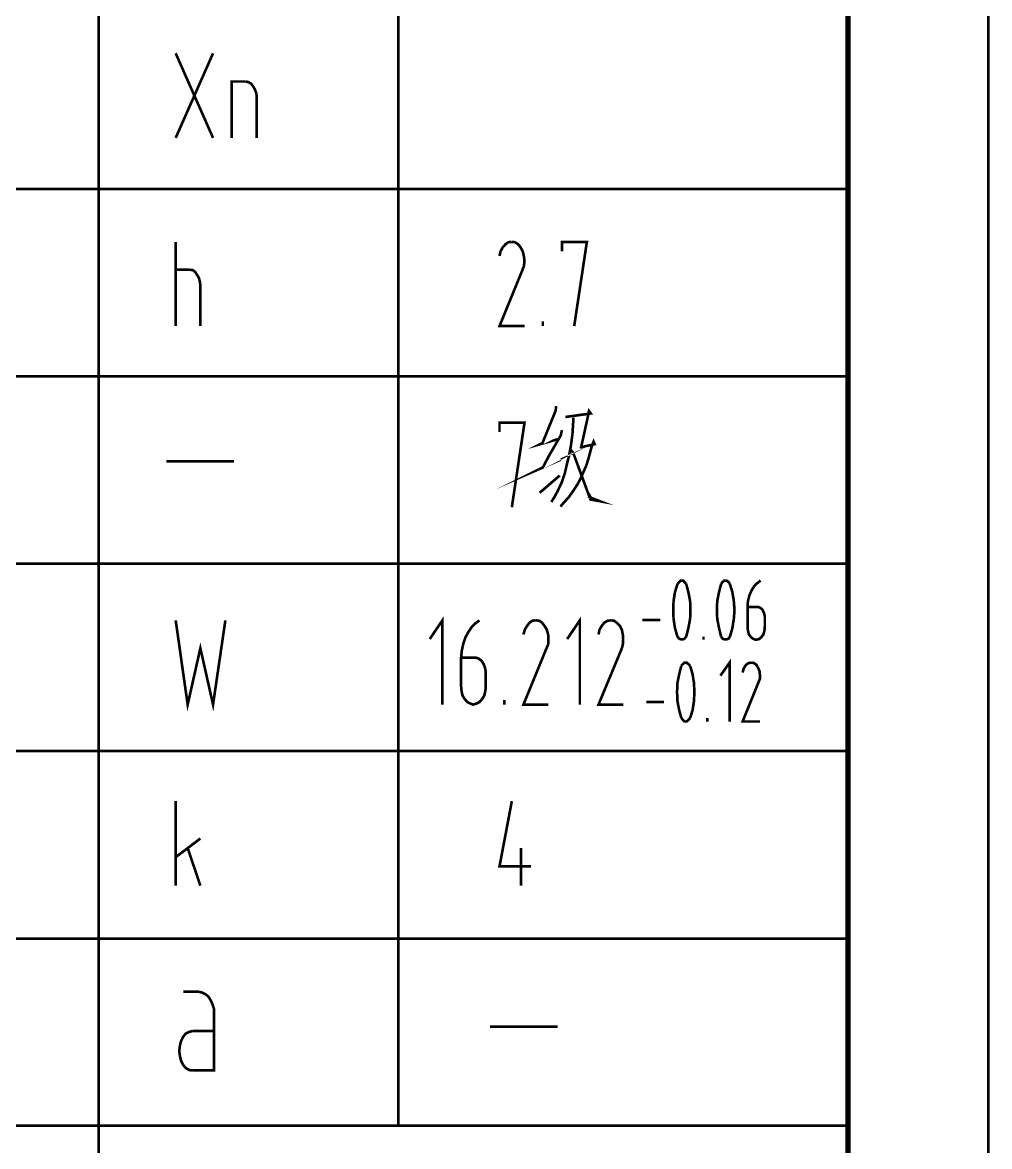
# Model space of a CAD drawing. Header units: millimetres. Extents: x 65 to 1398, y -63 to 357.
# Drawn here: x 387.24 to 418.72, y 120.62 to 157.2 of the extents above; entities that cross this region are included whole.
import ezdxf

# ---------------------------------------------------------------- set-up
doc = ezdxf.new("R2010")
doc.units = ezdxf.units.MM
doc.header["$LTSCALE"] = 0.25
doc.layers.add('P', color=7, linetype='Continuous')

msp = doc.modelspace()

# ---------------------------------------------------------------- linework, layer by layer
at = {"layer": 'P'}
for points, const_width in [([(147.0627246892411, 0.882), (418.677, 0.882), (418.677, 192.9259103528294), (147.0627246892411, 192.9259103528294), (147.0627246892411, 0.882)], 0.0858259029281714), ([(169.9197231099755, 5.458081097033865), (414.1119722389493, 5.458081097033865), (414.1119722389493, 188.3498292557956), (169.9197231099755, 188.3498292557956), (169.9197231099755, 5.458081097033865)], 0.1710016096220384), ([(389.7179099203195, 188.3498292557956), (389.7179099203195, 102.999869971135)], 0.0858259029281714), ([(399.4780055934618, 188.3498292557956), (399.4780055934618, 121.2924908270529)], 0.0858259029281714), ([(392.2296179734371, 156.1917737033378), (393.4454849315862, 153.4388428472932)], 0.0858259029281714), ([(393.4454849315862, 156.1917737033378), (392.2296179734371, 153.4388428472932)], 0.0858259029281714), ([(394.0534184106608, 153.4388428472932), (394.0534184106608, 155.2743468167344), (394.5124569520797, 155.2743468167344)], 0.0858259029281714), ([(394.8674640960098, 154.7463874744793), (394.8564107600266, 154.8842290761518), (394.810246827391, 155.0103671456068), (394.7530295587723, 155.1137483468612), (394.684108757936, 155.2054260158981), (394.6041346211165, 155.2509397522994), (394.5124569520797, 155.2743468167344)], 0.0858259029281714), ([(394.8674640960098, 154.7463874744793), (394.8674640960098, 153.4388428472932)], 0.0858259029281714), ([(362.8127897448064, 151.7762910761771), (414.1119722389493, 151.7762910761771)], 0.0858259029281714), ([(392.2296179734371, 147.3146445163808), (392.2296179734371, 150.0558718402078)], 0.0858259029281714), ([(403.1711202043103, 150.0558718402078), (403.0566856670729, 150.0441683079904), (402.9643578018016, 149.9758977033884), (402.8726801327647, 149.872516502134), (402.8037593319284, 149.746378432679), (402.7699491277446, 149.596833298789)], 0.0858259029281714), ([(403.5150740122574, 149.1384449536044), (403.5612379448929, 149.2645830230595), (403.5839948130937, 149.4362348289158), (403.5612379448929, 149.596833298789), (403.5267775444748, 149.746378432679), (403.4578567436386, 149.872516502134), (403.3772324105848, 149.9758977033884), (403.2745014055648, 150.0441683079904), (403.1711202043103, 150.0558718402078)], 0.0858259029281714), ([(405.2010328478085, 147.3146445163808), (405.6139074565917, 150.0558718402078), (404.7998617712427, 150.0558718402078), (404.7998617712427, 149.746378432679)], 0.0858259029281714), ([(392.2296179734371, 149.1501484858219), (392.6769529826386, 149.1501484858219)], 0.0858259029281714), ([(393.032610322803, 148.6104856113493), (393.0209067905855, 148.7483272130218), (392.9870965864017, 148.8744652824768), (392.9292291215486, 148.9778464837312), (392.8609585169467, 149.0812276849856), (392.7803341838929, 149.1384449536044), (392.6769529826386, 149.1501484858219)], 0.0858259029281714), ([(403.5150740122574, 149.1384449536044), (402.7699491277446, 147.3146445163808), (403.5839948130937, 147.3146445163808)], 0.0858259029281714), ([(393.032610322803, 148.6104856113493), (393.032610322803, 147.3146445163808)], 0.0858259029281714), ([(404.1802247599506, 147.3146445163808), (404.1802247599506, 147.4641896502708)], 0.0858259029281714), ([(362.8127897448064, 145.6748496134653), (414.1119722389493, 145.6748496134653)], 0.0858259029281714), ([(404.6158562369346, 144.7112587942262), (404.593099368734, 144.5506603243531), (404.3063628294058, 143.8510491762416), (404.1685212277332, 143.5070953682946), (404.1002506231313, 143.4726349678765), (404.7081841022058, 143.6449369699671)], 0.0858259029281714), ([(404.9142963084803, 144.3556014540618), (405.7400455260467, 144.4706861875336), (405.682828257428, 144.5506603243531), (405.6256109888092, 144.2756273172423), (405.4188485863004, 143.3354435624383)], 0.0858259029281714), ([(403.1711202043103, 141.4199654561777), (403.5839948130937, 144.1722461159879), (402.7699491277446, 144.1722461159879), (402.7699491277446, 143.8627527084591)], 0.0858259029281714), ([(405.1782759796079, 144.3328445858611), (405.1438155791897, 143.7938319076228), (405.0976516465541, 143.4498780996759), (405.0287308457179, 143.0714638913107), (404.971513577099, 142.8536481528188), (404.8915394402796, 142.5096943448718), (404.7881582390253, 142.2112542733261), (404.6620201695703, 141.9472746021985), (404.5586389683158, 141.7522157319072), (404.4552577670614, 141.5916172620341)], 0.0858259029281714), ([(404.7998617712427, 143.9316735092953), (404.7654013708246, 143.7593715072047), (404.3869871624595, 143.1059242917289), (404.1802247599506, 142.7158065511462), (404.1347110235494, 142.6930496829456), (404.7654013708246, 142.9680826900563)], 0.0858259029281714), ([(405.4071450540829, 143.3699039628564), (405.8661835955019, 143.4726349678765), (405.8317231950837, 143.5532593009302), (405.7628023942474, 143.3699039628564), (405.6711247252105, 143.0252999586751), (405.6022039243743, 142.7964308842), (405.5222297875548, 142.6124253498919), (405.4188485863004, 142.3718527431993), (405.3154673850461, 142.176793872908), (405.1665724473904, 141.9472746021985), (405.0287308457179, 141.7522157319072), (404.9025927762628, 141.615024326469), (404.7536978386071, 141.4427223243784)], 0.0858259029281714), ([(405.0631912461359, 143.3120364980033), (405.1665724473904, 143.1976019607658), (405.7283419938293, 141.6722415950878), (406.0384855975924, 141.615024326469), (405.7400455260467, 141.7294588637066), (405.6711247252105, 141.8673004653791)], 0.0858259029281714), ([(391.9201245659083, 142.9108654214376), (394.122339211497, 142.9108654214376)], 0.0858259029281714), ([(404.0768435586963, 141.8900573335798), (404.7309409704064, 142.4518268800187)], 0.0858259029281714), ([(362.8127897448064, 139.5851116829709), (414.1119722389493, 139.5851116829709)], 0.0858259029281714), ([(408.8479835260215, 138.9199609352776), (408.7907662574027, 138.9882315398795), (408.7446023247671, 139.0343954725151), (408.6763317201651, 139.0343954725151), (408.618464255312, 138.9882315398795), (408.5612469866933, 138.9199609352776)], 0.0858259029281714), ([(410.269962690445, 138.9199609352776), (410.2244489540437, 138.9882315398795), (410.1555281532075, 139.0343954725151), (410.0866073523712, 139.0343954725151), (410.0293900837524, 138.9882315398795), (409.9832261511168, 138.9199609352776)], 0.0858259029281714), ([(411.2680139101021, 139.0343954725151), (411.1535793728647, 138.9427178034782), (411.0501981716102, 138.8393366022239), (410.9695738385565, 138.7014950005513), (410.9013032339545, 138.5415467269125), (410.8551393013189, 138.3575411926043), (410.8434357691015, 138.1741858545305), (410.8434357691015, 137.5317919750378), (410.8551393013189, 137.4056539055828), (410.8895997017371, 137.2795158361278), (410.9585205025733, 137.1878381670909), (411.0384946393928, 137.1306208984721), (411.1191189724465, 137.1078640302714), (411.2218499774666, 137.1306208984721), (411.2907707783029, 137.1878381670909), (411.3596915791391, 137.2795158361278), (411.3941519795573, 137.4056539055828), (411.4058555117747, 137.5317919750378), (411.4058555117747, 137.7496077135298), (411.4058555117747, 137.8646924470017), (411.3824484473398, 137.9680736482561), (411.3369347109384, 138.0708046532761), (411.2680139101021, 138.1397254541124), (411.199093109266, 138.1741858545305), (411.1191189724465, 138.1741858545305), (410.8434357691015, 138.1741858545305)], 0.0858259029281714), ([(408.5612469866933, 138.9199609352776), (408.4812728498738, 138.65598126415), (408.4351089172383, 138.3692447248218), (408.4240555812551, 138.0708046532761), (408.4351089172383, 137.7840681139479), (408.4812728498738, 137.4862782386365), (408.5612469866933, 137.2105950352915)], 0.0858259029281714), ([(408.8479835260215, 137.2105950352915), (408.9169043268578, 137.4862782386365), (408.9741215954765, 137.7840681139479), (408.9858251276939, 138.0708046532761), (408.9741215954765, 138.3692447248218), (408.9169043268578, 138.65598126415), (408.8479835260215, 138.9199609352776)], 0.0858259029281714), ([(409.9832261511168, 138.9199609352776), (409.9149555465149, 138.65598126415), (409.8570880816618, 138.3692447248218), (409.8460347456786, 138.0708046532761), (409.8570880816618, 137.7840681139479), (409.9149555465149, 137.4862782386365), (409.9832261511168, 137.2105950352915)], 0.0858259029281714), ([(410.269962690445, 137.2105950352915), (410.3505870234987, 137.4862782386365), (410.3961007599, 137.7840681139479), (410.419507824335, 138.0708046532761), (410.3961007599, 138.3692447248218), (410.3505870234987, 138.65598126415), (410.269962690445, 138.9199609352776)], 0.0858259029281714), ([(392.2296179734371, 137.7385543775466), (392.6197357140197, 134.9973270537196), (393.032610322803, 136.8321808269264), (393.4454849315862, 134.9973270537196), (393.846656008152, 137.7385543775466)], 0.0858259029281714), ([(400.9116882901028, 134.9973270537196), (400.9116882901028, 137.7385543775466), (400.4988136813196, 137.1306208984721)], 0.0858259029281714), ([(402.1158517160345, 137.7385543775466), (401.978010114362, 137.6351731762922), (401.8635755771244, 137.5207386390547), (401.7491410398868, 137.348436636964), (401.6574633708499, 137.1767848311077), (401.5885425700136, 136.9700224285989), (401.5423786373781, 136.752206690107), (401.5196217691774, 136.5226874193975), (401.5196217691774, 135.6052605327941), (401.5313253013949, 135.4563655951384), (401.5651355055787, 135.2957671252653), (401.6340563064149, 135.1806823917934), (401.7257339754518, 135.0779513867733), (401.8180618407231, 135.0317874541377), (401.90973950976, 134.9973270537196), (402.0241740469975, 135.0317874541377), (402.1158517160345, 135.0779513867733), (402.2075293850713, 135.1806823917934), (402.2764501859076, 135.2957671252653), (402.3109105863257, 135.4563655951384), (402.3226141185432, 135.6052605327941), (402.3226141185432, 135.9037006043398), (402.3226141185432, 136.064299074213), (402.2992070541083, 136.190437143668), (402.253693317707, 136.3165752131231), (402.1847725168707, 136.4193062181431), (402.104148183817, 136.4882270189794), (402.0124705147801, 136.5226874193975), (401.90973950976, 136.5226874193975), (401.5196217691774, 136.5226874193975)], 0.0858259029281714), ([(403.9507054892413, 137.7385543775466), (403.8362709520037, 137.7268508453291), (403.7445932829668, 137.6579300444929), (403.6639689499131, 137.5551990394728), (403.5956983453111, 137.4401143060009), (403.5495344126755, 137.2795158361278)], 0.0858259029281714), ([(404.2953094934226, 136.8211274909432), (404.3525267620414, 136.9472655603983), (404.3635800980245, 137.1189173662546), (404.3525267620414, 137.2795158361278), (404.3063628294058, 137.4401143060009), (404.2374420285695, 137.5551990394728), (404.15746789175, 137.6579300444929), (404.0657902227131, 137.7268508453291), (403.9507054892413, 137.7385543775466)], 0.0858259029281714), ([(405.3843881858824, 134.9973270537196), (405.3843881858824, 137.7385543775466), (404.971513577099, 137.1306208984721)], 0.0858259029281714), ([(406.4051962737401, 137.7385543775466), (406.2907617365025, 137.7268508453291), (406.1756770030307, 137.6579300444929), (406.0957028662112, 137.5551990394728), (406.026782065375, 137.4401143060009), (405.9923216649569, 137.2795158361278)], 0.0858259029281714), ([(406.749150081687, 136.8211274909432), (406.7836104821052, 136.9472655603983), (406.7953140143227, 137.1189173662546), (406.7836104821052, 137.2795158361278), (406.749150081687, 137.4401143060009), (406.6919328130683, 137.5551990394728), (406.588551611814, 137.6579300444929), (406.496873942777, 137.7268508453291), (406.4051962737401, 137.7385543775466)], 0.0858259029281714), ([(407.4143008293804, 137.7496077135298), (407.9994774402543, 137.7496077135298)], 0.0858259029281714), ([(408.5612469866933, 137.2105950352915), (408.618464255312, 137.1423244306895), (408.6763317201651, 137.1189173662546), (408.7446023247671, 137.1189173662546), (408.7907662574027, 137.1423244306895), (408.8479835260215, 137.2105950352915)], 0.0858259029281714), ([(409.4097530724604, 137.1078640302714), (409.4097530724604, 137.2105950352915)], 0.0858259029281714), ([(409.9832261511168, 137.2105950352915), (410.0293900837524, 137.1423244306895), (410.0866073523712, 137.1189173662546), (410.1555281532075, 137.1189173662546), (410.2244489540437, 137.1423244306895), (410.269962690445, 137.2105950352915)], 0.0858259029281714), ([(404.2953094934226, 136.8211274909432), (403.5495344126755, 134.9973270537196), (404.3635800980245, 134.9973270537196)], 0.0858259029281714), ([(406.749150081687, 136.8211274909432), (405.9923216649569, 134.9973270537196), (406.7953140143227, 134.9973270537196)], 0.0858259029281714), ([(410.2589093544618, 134.4466108432638), (410.2589093544618, 136.3620889495243), (409.9604692829162, 135.9381610047579)], 0.0858259029281714), ([(408.6873850561483, 136.25870774827), (408.618464255312, 135.9836747411592), (408.5612469866933, 135.696938201831), (408.5501936507101, 135.4102016625028), (408.5612469866933, 135.1124117871914), (408.618464255312, 134.8139717156457), (408.6873850561483, 134.5616955767357)], 0.0858259029281714), ([(408.9741215954765, 136.25870774827), (408.9169043268578, 136.3165752131231), (408.8596870582389, 136.3620889495243), (408.7907662574027, 136.3620889495243), (408.7446023247671, 136.3165752131231), (408.6873850561483, 136.25870774827)], 0.0858259029281714), ([(408.9741215954765, 134.5616955767357), (409.0547459285302, 134.8139717156457), (409.1002596649315, 135.1124117871914), (409.1119631971491, 135.4102016625028), (409.1002596649315, 135.696938201831), (409.0547459285302, 135.9836747411592), (408.9741215954765, 136.25870774827)], 0.0858259029281714), ([(410.9695738385565, 136.3620889495243), (410.8778961695195, 136.3510356135412), (410.7862185004826, 136.2821148127049), (410.7172976996465, 136.1670300792331), (410.6828372992283, 136.040892009778)], 0.0858259029281714), ([(411.199093109266, 135.7196950700317), (411.2452570419016, 135.8347798035036), (411.2452570419016, 135.9609178729586), (411.233553509684, 136.0870559424136), (411.1873895770484, 136.190437143668), (411.1301723084297, 136.2931681486881), (411.0501981716102, 136.3510356135412), (410.9695738385565, 136.3620889495243)], 0.0858259029281714), ([(411.199093109266, 135.7196950700317), (410.6828372992283, 134.4466108432638), (411.2452570419016, 134.4466108432638)], 0.0858259029281714), ([(402.9298974013835, 134.9973270537196), (402.9298974013835, 135.1462219913753)], 0.0858259029281714), ([(407.552142431053, 135.0779513867733), (408.1256155097094, 135.0779513867733)], 0.0858259029281714), ([(408.6873850561483, 134.5616955767357), (408.7446023247671, 134.4927747758994), (408.7907662574027, 134.4466108432638), (408.8596870582389, 134.4466108432638), (408.9169043268578, 134.4927747758994), (408.9741215954765, 134.5616955767357)], 0.0858259029281714), ([(409.5358911419155, 134.4466108432638), (409.5358911419155, 134.5616955767357)], 0.0858259029281714), ([(370.6457037794706, 133.4836702202591), (414.1119722389493, 133.4836702202591)], 0.0858259029281714), ([(392.2296179734371, 129.1026479935165), (392.2296179734371, 131.8549286533268)], 0.0858259029281714), ([(403.1711202043103, 131.8549286533268), (402.7699491277446, 129.7333383407917), (403.7901070193681, 129.7333383407917)], 0.0858259029281714), ([(393.032610322803, 130.6390616951776), (392.2296179734371, 130.0311282161031)], 0.0858259029281714), ([(392.6197357140197, 130.3295682876488), (393.032610322803, 129.1026479935165)], 0.0858259029281714), ([(403.4695602758561, 130.3295682876488), (403.4695602758561, 129.1026479935165)], 0.0858259029281714), ([(362.8127897448064, 127.3822287575473), (414.1119722389493, 127.3822287575473)], 0.0858259029281714), ([(392.4818941123472, 125.6501059893606), (392.9870965864017, 125.6501059893606)], 0.0858259029281714), ([(393.4799453320044, 124.9166846370653), (393.4799453320044, 125.0766329107041), (393.4337813993687, 125.2261780445941), (393.37656413075, 125.3633694500324), (393.2965899939305, 125.4895075194874), (393.2049123248936, 125.5701318525411), (393.0898275914218, 125.6273491211599), (392.9870965864017, 125.6501059893606)], 0.0858259029281714), ([(393.4799453320044, 124.9166846370653), (393.4799453320044, 123.0928841998416), (392.7803341838929, 123.0928841998416)], 0.0858259029281714), ([(392.7803341838929, 124.377671958827), (392.6658996466554, 124.3432115584088), (392.5508149131834, 124.2853440935558), (392.4708407763641, 124.1826130885357), (392.4019199755278, 124.0447714868632), (392.3674595751097, 123.8958765492075), (392.344702706909, 123.7235745471168), (392.3674595751097, 123.5629760772437), (392.4019199755278, 123.414081139588), (392.4708407763641, 123.2762395379154), (392.5508149131834, 123.1728583366611), (392.6658996466554, 123.1045877320591), (392.7803341838929, 123.0928841998416)], 0.0858259029281714), ([(392.7803341838929, 124.377671958827), (393.4799453320044, 124.377671958827)], 0.0858259029281714), ([(402.4598055239815, 124.5148633642652), (404.6620201695703, 124.5148633642652)], 0.0858259029281714), ([(362.8127897448064, 121.2924908270529), (414.1119722389493, 121.2924908270529)], 0.0858259029281714)]:
    msp.add_lwpolyline(points, dxfattribs=dict(at, const_width=const_width))

doc.saveas('drawing.dxf')
